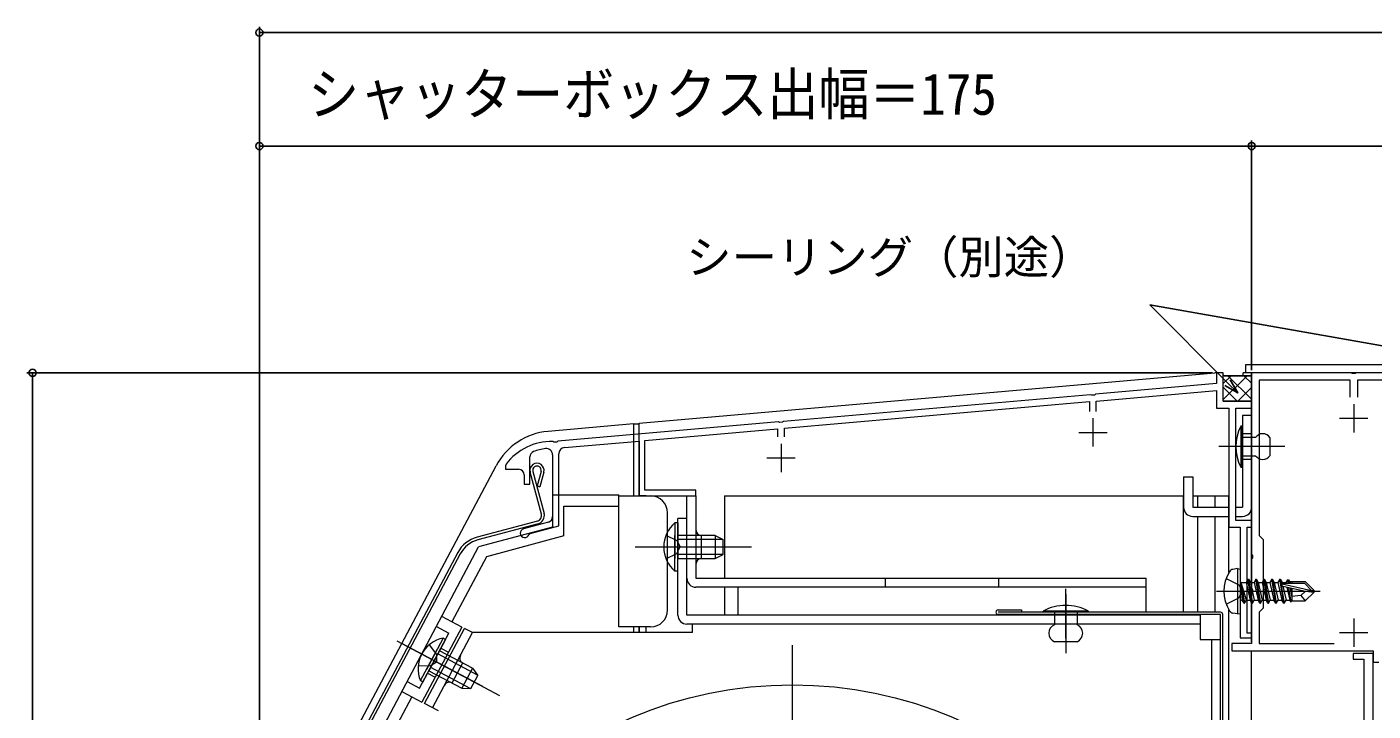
# Model space of a CAD drawing. Units: millimetres, scale not verified. Extents: x -525 to 525, y -783 to 779.
# Drawn here: x -386 to -148.6, y 437.5 to 558.1 of the extents above; entities that cross this region are included whole.
import ezdxf
from ezdxf.enums import TextEntityAlignment as Align

# ---------------------------------------------------------------- set-up
doc = ezdxf.new("R2010")
doc.units = ezdxf.units.MM
doc.header["$LTSCALE"] = 4
for name, color, linetype, lineweight in [('0-2_YKK_11', 7, 'Continuous', 18), ('0-4_YKK_12', 2, 'Continuous', 18), ('0-5_YKK_13', 4, 'Continuous', 18)]:
    doc.layers.add(name, color=color, linetype=linetype, lineweight=lineweight)
doc.layers.add('0-7_YKK_D', color=6, linetype='Continuous')
doc.layers.add('0-9_YSS_K', color=3, linetype='Continuous')
doc.styles.add('ＭＳ ゴシック', font='')
doc.styles.get('ＭＳ ゴシック').set_extended_font_data('MS Gothic')

msp = doc.modelspace()

# ---------------------------------------------------------------- linework, layer by layer
at = {"layer": '0-2_YKK_11', "color": 1}
for p, q in [((-151.999, 491.6), (-151.999, 486.6)), ((-154.499, 489.1), (-149.499, 489.1)), ((-151.999, 453.8), (-151.999, 448.8)), ((-154.499, 451.3), (-149.499, 451.3))]:
    msp.add_line(p, q, dxfattribs=at)
at = {"layer": '0-2_YKK_11', "color": 211}
for p, q in [((-197.999, 489.1), (-197.999, 484.1)), ((-252.999, 484.6), (-252.999, 479.6)), ((-200.499, 486.6), (-195.499, 486.6)), ((-293.299, 482.647), (-293.299, 471.767)), ((-255.499, 482.1), (-250.499, 482.1)), ((-294.04, 470.801), (-298.406, 469.632))]:
    msp.add_line(p, q, dxfattribs=at)
for points in [[(-197.399, 490.3), (-197.399, 492.141), (-176.199, 493.995), (-176.199, 490.9), (-173.999, 490.9), (-173.999, 469.9), (-171.999, 469.9), (-171.999, 450.4), (-169.999, 450.4), (-169.999, 451.2), (-170.799, 451.2), (-170.799, 469.9), (-169.999, 469.9), (-169.999, 471.1), (-172.799, 471.1), (-172.799, 490.9), (-169.999, 490.9), (-169.999, 492.1), (-174.999, 492.1), (-174.999, 497.1), (-176.199, 497.1), (-176.199, 495.2), (-197.543, 493.333), (-197.715, 493.197), (-198.263, 493.149), (-198.456, 493.253), (-252.543, 488.521), (-252.715, 488.385), (-253.263, 488.337), (-253.456, 488.441), (-292.343, 485.039), (-292.515, 484.903), (-293.074, 484.878), (-293.252, 484.997)], [(-252.399, 485.8), (-252.399, 487.329), (-198.599, 492.036), (-198.599, 490.3)], [(-291.195, 483.935), (-277.999, 485.089), (-277.999, 475.4), (-267.999, 475.4), (-267.999, 476.4), (-276.999, 476.4), (-276.999, 485.177), (-253.599, 487.224), (-253.599, 485.8)], [(-298.299, 479.1), (-298.299, 477.5), (-297.299, 477.5), (-297.299, 482.28)], [(-297.438, 468.611), (-297.231, 468.808), (-292.199, 470.156), (-292.199, 482.839)], [(-301.499, 481), (-301.599, 480.7), (-301.599, 480.1), (-299.299, 480.1)]]:
    msp.add_lwpolyline(points, dxfattribs=at)
at = {"layer": '0-2_YKK_11', "color": 1}
for points in [[(-121.457, 497.1), (-151.541, 497.1), (-151.724, 496.98), (-152.274, 496.98), (-152.457, 497.1), (-169.999, 497.1), (-169.999, 465.158), (-169.879, 464.975), (-169.879, 464.425), (-169.999, 464.242), (-169.999, 459.058), (-169.879, 458.875), (-169.879, 458.325), (-169.999, 458.142), (-169.999, 449.4), (-173.499, 449.4), (-173.499, 448.1), (-148.599, 448.1), (-148.599, 446.1), (-147.599, 446.1)], [(-152.649, 492.8), (-152.649, 495.8), (-168.699, 495.8), (-168.699, 468.4), (-167.999, 467.7), (-167.999, 455.6), (-168.699, 454.9), (-168.699, 449.4), (-155.424, 449.4)], [(-121.649, 492.8), (-121.649, 495.8), (-151.349, 495.8), (-151.349, 492.8)], [(-148.599, 288.599), (-148.599, 447.599), (-152.099, 447.599), (-152.099, 446.599), (-150.199, 446.599), (-150.199, 399.599), (-168.499, 399.599), (-168.499, 412.099), (-163.499, 412.099), (-163.499, 413.099), (-168.499, 413.099), (-168.499, 418.099), (-169.999, 418.099), (-169.999, 399.599), (-173.999, 399.599), (-173.999, 397.999), (-155.356, 397.999)]]:
    msp.add_lwpolyline(points, dxfattribs=at)
at = {"layer": '0-2_YKK_11', "color": 211}
for centre, radius, start, end in [((-293.499, 475), 10, 88.58183, 143.1301), ((-296.299, 482.28), 1, 111.03718, 179.99999), ((-293.499, 475), 8.8, 96.71226, 111.03723), ((-294.399, 482.647), 1.1, 0, 96.71224), ((-291.099, 482.839), 1.1, 94.99998, 179.99999), ((-299.299, 479.1), 1, 0.00001, 89.99999), ((-294.299, 471.767), 1, 285, 0.00001), ((-298.199, 468.859), 0.8, 104.99995, 341.94424)]:
    msp.add_arc(centre, radius, start, end, dxfattribs=at)
at = {"layer": '0-4_YKK_12'}
for p, q in [((-278, 488.221), (-176.518, 497.1)), ((-109.999, 497.1), (-171.499, 497.1)), ((-171.499, 496.583), (-171.499, 497.1)), ((-169.999, 496.733), (-169.999, 497.1)), ((-169.999, 456.586), (-169.999, 496.622)), ((-174.999, 492.1), (-170, 492.1)), ((-170, 449.675), (-170, 492.1)), ((-278, 486.214), (-278, 488.221)), ((-276.8, 475.4), (-278, 475.4)), ((-263, 475.4), (-263, 460.902)), ((-263, 475.4), (-181.999, 475.4)), ((-182, 454.998), (-182, 475.4)), ((-180.399, 475.4), (-174, 475.4)), ((-179.5, 473.4), (-179.5, 475.4)), ((-176.5, 475.4), (-176.5, 473.4)), ((-174, 461.898), (-174, 475.4)), ((-174, 461.898), (-174, 475.4)), ((-179.5, 454.998), (-179.5, 471.8)), ((-176.5, 471.8), (-176.5, 454.998)), ((-263, 459.302), (-263, 454.398)), ((-260.6, 459.3), (-260.6, 456.004)), ((-202.8, 450.349), (-202.8, 459.046)), ((-174, 426.233), (-174, 455.302)), ((-174, 426.232), (-174, 455.302)), ((-278, 451.3), (-278, 452.3)), ((-276.8, 451.3), (-276.8, 452.3)), ((-250.999, 290.097), (-250.999, 449.097)), ((-170, 263.6), (-170, 448.1)), ((-169.999, 291.055), (-169.999, 448.1))]:
    msp.add_line(p, q, dxfattribs=at)
msp.add_lwpolyline([(-174.999, 492.1), (-174.999, 497.1), (-176.518, 497.1)], dxfattribs=at)
msp.add_circle((-250.999, 369.597), 72.5, dxfattribs=at)
at = {"layer": '0-5_YKK_13'}
for p, q in [((-170.999, 498.6), (-109.999, 498.6)), ((-169.999, 489.6), (-171.599, 489.6)), ((-171.599, 489.6), (-171.599, 473.4)), ((-169.999, 489.6), (-169.999, 473.4)), ((-279, 488.1), (-294.096, 486.779)), ((-279, 488.1), (-279, 475.397)), ((-279, 488.1), (-278, 488.1)), ((-278, 475.397), (-278, 488.1)), ((-171.599, 487.7), (-171.899, 487.7)), ((-171.899, 487.7), (-171.899, 480.5)), ((-171.599, 480.5), (-171.599, 487.7)), ((-169.999, 486.35), (-171.599, 486.35)), ((-171.599, 485.7), (-171.599, 482.5)), ((-169.299, 485.7), (-171.599, 485.7)), ((-166.799, 485.7), (-166.799, 482.5)), ((-164.129, 484.1), (-175.799, 484.1)), ((-171.599, 482.5), (-169.299, 482.5)), ((-343.654, 404.728), (-303.247, 480.722)), ((-295.271, 472.205), (-297.251, 479.595)), ((-296.768, 479.724), (-294.788, 472.335)), ((-295.319, 479.724), (-296.005, 477.164)), ((-294.836, 479.595), (-295.522, 477.035)), ((-171.899, 480.5), (-171.599, 480.5)), ((-169.999, 481.85), (-171.599, 481.85)), ((-181.999, 478.8), (-181.999, 473.4)), ((-181.999, 478.8), (-180.399, 478.8)), ((-180.399, 478.8), (-180.399, 473.4)), ((-296.005, 477.164), (-295.522, 477.035)), ((-293.3, 475.6), (-293.3, 469.891)), ((-293.3, 475.6), (-281.6, 475.6)), ((-281.6, 473.6), (-281.6, 475.6)), ((-281.6, 475.397), (-276, 475.397)), ((-269.6, 475.4), (-268, 475.4)), ((-269.6, 460.9), (-269.6, 475.4)), ((-268, 475.4), (-268, 460.9)), ((-291.3, 468.357), (-291.3, 473.6)), ((-291.3, 473.6), (-281.6, 473.6)), ((-281.6, 452.297), (-281.6, 473.6)), ((-180.399, 473.4), (-173.999, 473.4)), ((-172.799, 473.4), (-171.599, 473.4)), ((-295.978, 470.981), (-306.586, 468.137)), ((-295.848, 470.498), (-306.457, 467.654)), ((-273, 455.297), (-273, 472.397)), ((-271.709, 470.65), (-271.709, 464.4)), ((-271.2, 470.65), (-271.709, 470.65)), ((-271.2, 454.398), (-271.2, 471.398)), ((-269.6, 471.398), (-271.2, 471.398)), ((-180.399, 471.8), (-173.999, 471.8)), ((-172.799, 471.8), (-171.599, 471.8)), ((-293.3, 469.891), (-306.331, 466.4)), ((-291.3, 468.357), (-304.973, 464.693)), ((-271.709, 462.15), (-271.709, 468.4)), ((-264.6, 468.4), (-271.2, 468.4)), ((-271.2, 462.15), (-271.2, 468.4)), ((-263.292, 467.746), (-271.2, 467.746)), ((-267, 464.4), (-267, 468.4)), ((-264.6, 468.4), (-264.6, 464.4)), ((-264.6, 468.4), (-263.2, 467.7)), ((-310.019, 465.407), (-342.58, 404.169)), ((-341, 401.196), (-306.331, 466.4)), ((-278.7, 466.4), (-258.2, 466.4)), ((-263.2, 465.1), (-263.2, 467.7)), ((-309.577, 465.172), (-342.138, 403.934)), ((-304.973, 464.693), (-311.082, 453.204)), ((-263.292, 465.054), (-271.2, 465.054)), ((-264.6, 464.4), (-263.2, 465.1)), ((-271.2, 462.15), (-271.709, 462.15)), ((-268, 460.9), (-188.6, 460.9)), ((-234.6, 459.3), (-234.6, 460.9)), ((-214.6, 459.3), (-214.6, 460.9)), ((-188.6, 454.898), (-188.6, 460.9)), ((-172.499, 462.6), (-173.302, 462.459)), ((-172.499, 462.6), (-172.499, 454.6)), ((-172.499, 462.6), (-171.999, 462.512)), ((-171.999, 462.512), (-171.999, 454.688)), ((-170.649, 460.7), (-170.967, 460.15)), ((-169.949, 456.5), (-170.649, 460.7)), ((-170.649, 460.7), (-170.549, 460.7)), ((-170.549, 460.7), (-170.232, 460.15)), ((-170.549, 460.7), (-169.849, 456.5)), ((-169.249, 460.7), (-169.567, 460.15)), ((-168.549, 456.5), (-169.249, 460.7)), ((-169.249, 460.7), (-169.149, 460.7)), ((-169.149, 460.7), (-168.449, 456.5)), ((-167.849, 460.7), (-168.167, 460.15)), ((-167.149, 456.5), (-167.849, 460.7)), ((-167.849, 460.7), (-167.749, 460.7)), ((-167.749, 460.7), (-167.049, 456.5)), ((-166.449, 460.7), (-166.767, 460.15)), ((-165.749, 456.5), (-166.449, 460.7)), ((-166.449, 460.7), (-166.349, 460.7)), ((-166.349, 460.7), (-165.649, 456.5)), ((-165.049, 460.7), (-165.367, 460.15)), ((-164.349, 456.5), (-165.049, 460.7)), ((-165.049, 460.7), (-164.949, 460.7)), ((-164.949, 460.7), (-164.249, 456.5)), ((-163.707, 460.6), (-163.967, 460.15)), ((-163.707, 460.6), (-163.491, 460.6)), ((-163.707, 460.6), (-163.608, 460)), ((-163.491, 460.6), (-163.375, 460)), ((-188.6, 459.3), (-268, 459.3)), ((-260.6, 459.3), (-260.6, 454.398)), ((-176.199, 458.6), (-157.889, 458.6)), ((-171.349, 456.5), (-171.949, 460.1)), ((-171.949, 460.1), (-171.849, 460.1)), ((-171.949, 460.1), (-171.667, 457.05)), ((-171.849, 460.1), (-171.249, 456.5)), ((-170.932, 457.05), (-171.849, 460.1)), ((-171.799, 460.15), (-170.967, 460.15)), ((-170.967, 460.15), (-170.267, 457.05)), ((-170.232, 460.15), (-169.532, 457.05)), ((-170.232, 460.15), (-169.567, 460.15)), ((-169.567, 460.15), (-168.867, 457.05)), ((-168.832, 460.15), (-168.167, 460.15)), ((-168.167, 460.15), (-167.467, 457.05)), ((-167.432, 460.15), (-166.767, 460.15)), ((-166.767, 460.15), (-166.067, 457.05)), ((-166.032, 460.15), (-165.367, 460.15)), ((-165.367, 460.15), (-164.667, 457.05)), ((-164.632, 460.15), (-163.967, 460.15)), ((-164.622, 459.932), (-159.423, 458.75)), ((-164.486, 459.505), (-163.932, 457.05)), ((-164.451, 460), (-160.673, 460)), ((-163.967, 460.15), (-163.932, 459.997)), ((-163.785, 459.346), (-163.267, 457.05)), ((-163.489, 459.278), (-163.065, 456.7)), ((-163.318, 460.3), (-160.549, 460.3)), ((-163.223, 459.218), (-162.899, 457.552)), ((-162.899, 460.3), (-162.899, 460)), ((-162.899, 459.144), (-162.899, 456.9)), ((-160.673, 460), (-159.423, 458.75)), ((-158.999, 458.75), (-160.549, 460.3)), ((-158.999, 458.45), (-160.549, 456.9)), ((-160.505, 458.6), (-158.999, 458.6)), ((-160.505, 458.6), (-158.999, 458.45)), ((-159.423, 458.75), (-158.999, 458.75)), ((-158.999, 458.45), (-158.999, 458.75)), ((-202.8, 458.098), (-202.8, 447.698)), ((-171.799, 457.05), (-171.667, 457.05)), ((-171.349, 456.5), (-171.667, 457.05)), ((-171.349, 456.5), (-171.249, 456.5)), ((-171.349, 456.5), (-171.249, 456.5)), ((-171.249, 456.5), (-170.932, 457.05)), ((-170.932, 457.05), (-170.267, 457.05)), ((-169.949, 456.5), (-170.267, 457.05)), ((-169.949, 456.5), (-169.849, 456.5)), ((-169.849, 456.5), (-169.532, 457.05)), ((-169.532, 457.05), (-168.867, 457.05)), ((-168.549, 456.5), (-168.867, 457.05)), ((-168.549, 456.5), (-168.449, 456.5)), ((-168.449, 456.5), (-168.132, 457.05)), ((-168.132, 457.05), (-167.467, 457.05)), ((-167.149, 456.5), (-167.467, 457.05)), ((-167.149, 456.5), (-167.049, 456.5)), ((-167.049, 456.5), (-166.732, 457.05)), ((-166.732, 457.05), (-166.067, 457.05)), ((-165.749, 456.5), (-166.067, 457.05)), ((-165.749, 456.5), (-165.649, 456.5)), ((-165.649, 456.5), (-165.332, 457.05)), ((-165.332, 457.05), (-164.667, 457.05)), ((-164.349, 456.5), (-164.667, 457.05)), ((-164.349, 456.5), (-164.249, 456.5)), ((-164.249, 456.5), (-163.932, 457.05)), ((-163.932, 457.05), (-163.267, 457.05)), ((-163.065, 456.7), (-163.267, 457.05)), ((-162.97, 456.9), (-163.065, 456.7)), ((-162.97, 456.9), (-160.549, 456.9)), ((-161.35, 457.855), (-160.549, 456.9)), ((-309.316, 452.265), (-312.848, 454.143)), ((-214.7, 455.298), (-210.6, 455.298)), ((-175.5, 454.898), (-214.7, 454.898)), ((-175.5, 454.498), (-214.7, 454.498)), ((-210.6, 455.298), (-210.6, 454.898)), ((-198.8, 455.098), (-206.8, 455.098)), ((-206.8, 454.898), (-206.8, 455.098)), ((-198.8, 454.898), (-206.8, 454.898)), ((-204.8, 454.898), (-204.8, 452.698)), ((-200.8, 454.898), (-200.8, 452.698)), ((-198.8, 454.898), (-198.8, 455.098)), ((-175.5, 283.198), (-175.5, 454.498)), ((-175.1, 283.198), (-175.1, 454.498)), ((-172.499, 454.6), (-173.302, 454.741)), ((-172.499, 454.6), (-171.999, 454.688)), ((-309.316, 452.265), (-316.358, 439.021)), ((-315.895, 438.804), (-308.853, 452.049)), ((-313.787, 452.377), (-311.579, 451.203)), ((-268.6, 451.298), (-307.441, 451.298)), ((-276, 452.297), (-281.6, 452.297)), ((-279, 452.297), (-279, 451.298)), ((-278, 452.297), (-278, 451.298)), ((-179.1, 452.798), (-269.6, 452.798)), ((-268.6, 451.298), (-268.6, 452.798)), ((-320.784, 449.868), (-302.683, 440.244)), ((-319.918, 449.437), (-305.661, 441.857)), ((-319.902, 449.399), (-309.202, 443.71)), ((-312.616, 450.339), (-315.55, 444.82)), ((-312.166, 450.1), (-312.616, 450.339)), ((-200.8, 449.698), (-204.8, 449.698)), ((-177.1, 450.098), (-177.1, 286.2)), ((-316.606, 442.834), (-313.672, 448.352)), ((-316.157, 442.595), (-313.223, 448.113)), ((-306.547, 443.823), (-313.53, 447.535)), ((-307.395, 445.015), (-313.223, 448.113)), ((-312.988, 448.555), (-311.663, 447.85)), ((-315.335, 444.14), (-314.011, 443.436)), ((-307.811, 441.446), (-314.793, 445.159)), ((-311.018, 442.44), (-309.14, 445.972)), ((-307.395, 445.015), (-309.273, 441.483)), ((-307.395, 445.015), (-306.488, 443.739)), ((-316.157, 442.595), (-316.606, 442.834)), ((-307.708, 441.444), (-306.488, 443.739)), ((-318.124, 439.96), (-339, 400.698)), ((-319.89, 440.899), (-316.358, 439.021)), ((-309.273, 441.483), (-307.708, 441.444)), ((-313.423, 437.49), (-315.895, 438.804))]:
    msp.add_line(p, q, dxfattribs=at)
for points in [[(-109.999, 497.1), (-170.999, 497.1), (-170.999, 498.6)], [(-271.2, 470.65), (-271.2, 464.4), (-264.6, 464.4)], [(-179.1, 454.398), (-269.6, 454.398), (-269.6, 471.398)], [(-273.296, 468.475), (-271.389, 467.545), (-270.781, 466.4)], [(-273.296, 464.325), (-271.389, 465.255), (-270.781, 466.4)], [(-174.494, 460.858), (-172.262, 459.745), (-171.653, 458.6)], [(-169.149, 460.7), (-168.832, 460.15), (-168.132, 457.05)], [(-167.749, 460.7), (-167.432, 460.15), (-166.732, 457.05)], [(-166.349, 460.7), (-166.032, 460.15), (-165.332, 457.05)], [(-164.949, 460.7), (-164.632, 460.15), (-164.588, 459.958)], [(-163.491, 460.6), (-163.232, 460.15), (-163.198, 460)], [(-174.494, 456.342), (-172.262, 457.455), (-171.653, 458.6)], [(-164.506, 459.51), (-160.505, 458.6), (-161.35, 457.855), (-162.899, 457.7)], [(-179.1, 454.398), (-179.1, 450.098), (-175.5, 450.098)], [(-318.951, 442.665), (-316.744, 441.491), (-311.579, 451.203)], [(-314.483, 438.053), (-307.441, 451.298), (-308.853, 452.049)], [(-312.166, 450.1), (-315.101, 444.581), (-309.273, 441.483)], [(-315.038, 449.163), (-313.791, 447.447), (-313.791, 446.15)], [(-316.986, 445.499), (-314.866, 445.425), (-313.791, 446.15)]]:
    msp.add_lwpolyline(points, dxfattribs=at)
for centre, radius, start, end in [((-293.093, 475.323), 11.5, 95, 152), ((-165.149, 484.1), 7.65, 151.92751, 208.07249), ((-168.049, 484.871), 1.5, 33.55731, 146.44269), ((-168.049, 483.329), 1.5, 213.55731, 326.44269), ((-296.044, 479.918), 1.25, 345, 195.00397), ((-296.044, 479.918), 0.75, 345, 195.00397), ((-276, 472.397), 3, 0, 90), ((-180.399, 473.4), 1.6, 180, 270), ((-171.599, 473.4), 1.6, 270, 0), ((-296.237, 471.947), 1, 285.00343, 15.00343), ((-296.237, 471.947), 1.5, 285.00343, 15.00343), ((-268.169, 466.4), 5.531, 129.79413, 230.20587), ((-305.163, 462.825), 5.5, 105.00343, 152), ((-267, 469.4), 1, 180, 270), ((-305.163, 462.825), 5, 105.00343, 152), ((-267, 463.4), 1, 90, 180), ((-268, 460.9), 1.6, 180, 270), ((-168.399, 458.6), 6.5, 147.94412, 212.05588), ((-173.145, 461.572), 0.9, 100, 147.94412), ((-171.799, 460.35), 0.2, 180, 270), ((-164.451, 459.752), 0.248, 90, 257.19096), ((-202.8, 447.598), 8.5, 61.92751, 118.07249), ((-171.799, 456.85), 0.2, 90, 180), ((-276, 455.297), 3, 270, 0), ((-269.6, 454.398), 1.6, 180, 270), ((-214.7, 454.898), 0.4, 90, 270), ((-175.5, 454.498), 0.4, 0, 90), ((-173.145, 455.628), 0.9, 212.05588, 260), ((-204.175, 451.198), 1.625, 112.61986, 247.38013), ((-201.425, 451.198), 1.625, 292.61987, 67.38013), ((-311.485, 444.924), 5.531, 101.79413, 202.20587), ((-308.67, 446.855), 1, 152, 242), ((-311.487, 441.557), 1, 62, 152)]:
    msp.add_arc(centre, radius, start, end, dxfattribs=at)
at = {"layer": '0-7_YKK_D'}
for p, q in [((-345, 400.329), (-345, 558.1)), ((-102.999, 557.1), (-345, 557.1)), ((-345, 400.329), (-345, 538.1)), ((-169.999, 537.1), (-345, 537.1)), ((-169.999, 497.622), (-169.999, 538.1)), ((-169.999, 497.6), (-169.999, 538.1)), ((-169.999, 537.1), (-102.999, 537.1)), ((-176.899, 497.1), (-386, 497.1)), ((-385, 497.1), (-385, 261.1))]:
    msp.add_line(p, q, dxfattribs=at)
for points in [[(-105.095, 494.486), (-107.606, 494.929), (-187.986, 509.102)], [(-172.447, 493.564), (-174.251, 495.367), (-187.986, 509.102)], [(-173.767, 495.85), (-172.447, 493.564), (-174.734, 494.884)]]:
    msp.add_lwpolyline(points, dxfattribs=at)
for centre in [(-345, 557.1), (-345, 537.1), (-169.999, 537.1), (-169.999, 537.1), (-385, 497.1)]:
    msp.add_circle(centre, 0.637, dxfattribs=at)
at = {"layer": '0-9_YSS_K'}
for p, q in [((-174.999, 492.389), (-170.805, 496.583)), ((-174.998, 496.733), (-174.848, 496.583)), ((-174.998, 495.218), (-173.634, 496.583)), ((-174.848, 496.583), (-170.148, 496.583)), ((-174.192, 496.583), (-169.998, 492.39)), ((-171.363, 496.583), (-169.998, 495.218)), ((-169.998, 496.733), (-170.148, 496.583)), ((-174.998, 494.561), (-172.537, 492.1)), ((-172.46, 492.1), (-169.998, 494.561))]:
    msp.add_line(p, q, dxfattribs=at)

# ---------------------------------------------------------------- texts
at = {"layer": '0-7_YKK_D', "style": 'ＭＳ ゴシック', "width": 0.9}
msp.add_text('シャッターボックス出幅＝175', height=7.331, dxfattribs=at).set_placement((-336.403, 540.407), align=Align.BOTTOM_LEFT)
at = {"layer": '0-7_YKK_D', "style": 'ＭＳ ゴシック'}
msp.add_text('シーリング（別途）', height=5.865, dxfattribs=at).set_placement((-269.719, 512.828), align=Align.BOTTOM_LEFT)

doc.saveas('drawing.dxf')
